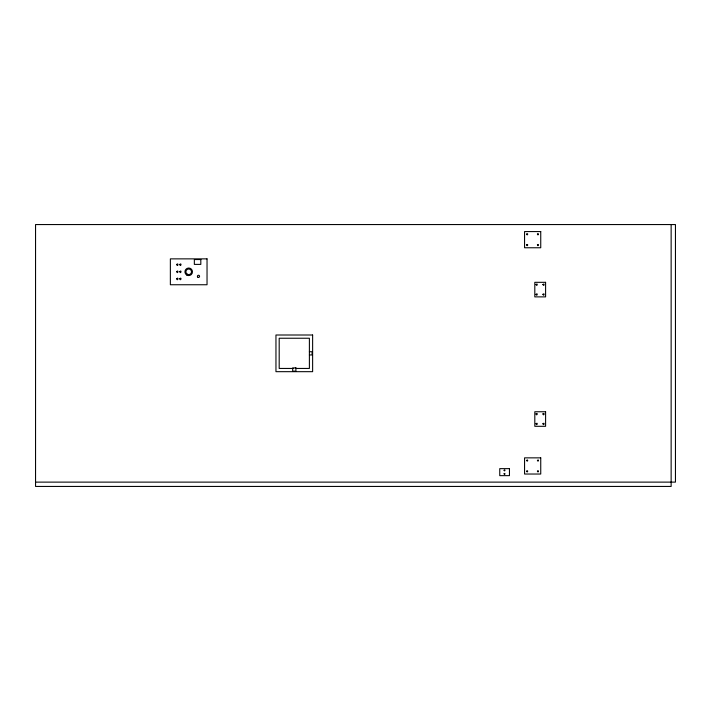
<?xml version="1.0" encoding="UTF-8"?>
<svg xmlns="http://www.w3.org/2000/svg" width="711" height="711" viewBox="0 0 711 711"><rect width="100%" height="100%" fill="white"/><g stroke="black" fill="none" stroke-linecap="round" stroke-linejoin="round"><path stroke-width="1.07" d="M309.392 351.723L312.085 351.723L312.085 354.958L309.392 354.958M293.216 368.44L279.192 368.44L279.192 338.24L309.392 338.24L309.392 368.44L295.367 368.44M35.55 482.12L675.45 482.12L675.45 224.56L35.55 224.56L35.55 486.44L671.14 486.44L671.14 224.56M176.577 264.465C177.634 267.763 179.136 262.137 176.577 264.465M176.577 271.584C177.634 274.873 179.136 269.256 176.577 271.584M176.577 278.703C177.634 281.991 179.136 276.375 176.577 278.703M179.616 264.465C180.674 267.763 182.185 262.137 179.616 264.465M179.616 271.584C180.674 274.873 182.185 269.256 179.616 271.584M179.616 278.703C180.674 281.991 182.185 276.375 179.616 278.703M526.629 234.106C527.429 236.576 528.557 232.364 526.629 234.106M526.629 244.886C527.429 247.357 528.557 243.144 526.629 244.886M504.09 470.229C504.748 472.282 505.69 468.771 504.09 470.229M504.09 473.784C504.748 475.846 505.69 472.335 504.09 473.784M537.418 234.106C538.209 236.576 539.338 232.364 537.418 234.106M537.418 244.886C538.209 247.357 539.338 243.144 537.418 244.886M536.023 284.498C536.947 287.377 538.263 282.463 536.023 284.498M536.023 294.31C536.947 297.198 538.263 292.274 536.023 294.31M542.92 284.498C543.844 287.377 545.168 282.463 542.92 284.498M542.92 294.31C543.844 297.198 545.168 292.274 542.92 294.31M526.629 460.381C527.429 462.852 528.557 458.639 526.629 460.381M526.629 471.171C527.429 473.642 528.557 469.42 526.629 471.171M536.023 413.926C536.947 416.806 538.263 411.891 536.023 413.926M536.023 423.738C536.947 426.618 538.263 421.703 536.023 423.738M542.92 413.926C543.844 416.806 545.168 411.891 542.92 413.926M537.418 460.381C538.209 462.852 539.338 458.639 537.418 460.381M542.92 423.738C543.844 426.618 545.168 421.703 542.92 423.738M537.418 471.171C538.209 473.642 539.338 469.42 537.418 471.171M540.742 231.573L524.558 231.573L524.558 247.757L540.742 247.757L540.742 231.573M207.034 258.866L170.364 258.866L170.364 284.747L207.034 284.747L207.034 258.866M200.813 259.542L194.343 259.542L194.343 264.394L200.813 264.394L200.813 259.542M545.595 282.32L534.805 282.32L534.805 296.878L545.595 296.878L545.595 282.32M312.627 335.005L275.957 335.005L275.957 371.675L312.627 371.675L312.627 335.005M295.909 367.907L292.674 367.907L292.674 371.142L295.909 371.142L295.909 367.907M545.595 411.749L534.805 411.749L534.805 426.307L545.595 426.307L545.595 411.749M540.742 457.857L524.558 457.857L524.558 474.033L540.742 474.033L540.742 457.857M509.458 468.638L499.753 468.638L499.753 475.65L509.458 475.65L509.458 468.638M197.951 277.272A1.075 1.075 0 0 0 199.569 276.339A1.075 1.075 0 0 0 197.951 275.397A1.075 1.075 0 0 0 197.951 277.272M187.304 274.233A2.808 2.808 0 0 0 191.508 271.806A2.808 2.808 0 0 0 187.304 269.38A2.808 2.808 0 0 0 187.304 274.233M186.815 275.077A3.777 3.777 0 0 0 192.477 271.806A3.777 3.777 0 0 0 186.815 268.536A3.777 3.777 0 0 0 186.815 275.077"/></g></svg>
